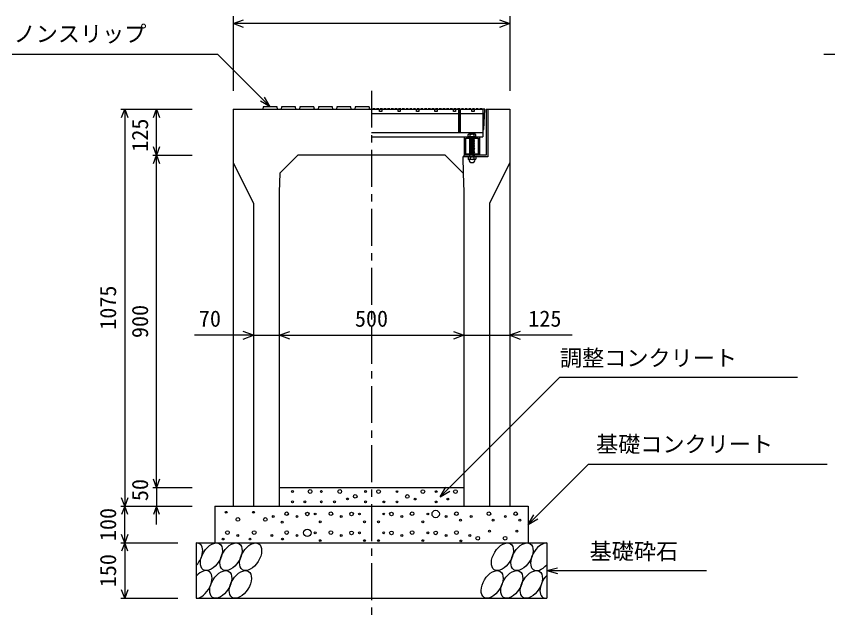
# Model space of a CAD drawing. Units: millimetres, scale not verified. Extents: x -16800 to 16800, y -5940 to 5940.
# Drawn here: x 11837 to 14037, y 2200 to 3826 of the extents above; entities that cross this region are included whole.
import ezdxf
from ezdxf.enums import TextEntityAlignment as Align

# ---------------------------------------------------------------- set-up
doc = ezdxf.new("R2010")
doc.units = ezdxf.units.MM
doc.header["$LTSCALE"] = 20
doc.linetypes.add('CHAIN1', pattern=[8, 5, -1, 1, -1])
doc.linetypes.add('DOTTED', pattern=[1.75, 0.25, -1.5])
for name, color, linetype, lineweight in [('0-0_DIM', 7, 'Continuous', 25), ('0-2_HATCH', 6, 'Continuous', 25), ('0-5_OUTLINE', 3, 'Continuous', 25)]:
    doc.layers.add(name, color=color, linetype=linetype, lineweight=lineweight)
doc.styles.add('ＭＳ ゴシック', font='')
doc.styles.get('ＭＳ ゴシック').set_extended_font_data('MS Gothic')

msp = doc.modelspace()

# ---------------------------------------------------------------- linework, layer by layer
at = {"layer": '0-0_DIM'}
for p, q in [((12425, 3826.41), (12425, 3624.66)), ((13175, 3806.41), (12425, 3806.41)), ((13175, 3826.41), (13175, 3624.66)), ((11825.9, 3723.38), (12382.79, 3723.38)), ((12525, 3581.16), (12382.79, 3723.38)), ((14025.9, 3723.38), (14582.79, 3723.38)), ((12525, 3581.16), (12499.02, 3596.16)), ((12525, 3581.16), (12510, 3607.14)), ((12120.8, 3574.66), (12314.13, 3574.66)), ((12130.8, 3574.66), (12130.8, 2499.66)), ((12217.46, 3449.66), (12217.46, 3574.66)), ((12207.46, 3449.66), (12314.13, 3449.66)), ((12217.46, 2549.66), (12217.46, 3449.66)), ((12480, 2962.16), (12319.99, 2962.16)), ((12480, 2962.16), (12550, 2962.16)), ((12550, 2962.16), (13050, 2962.16)), ((13050, 2962.16), (13175, 2962.16)), ((13344.31, 2962.16), (13175, 2962.16)), ((13388.65, 2613.32), (13225, 2449.66)), ((13388.65, 2613.32), (14035.53, 2613.32)), ((12207.46, 2549.66), (12314.13, 2549.66)), ((12217.46, 2549.66), (12217.46, 2499.66)), ((12986.32, 2524.66), (13001.32, 2550.64)), ((12986.32, 2524.66), (13012.3, 2539.66)), ((12120.8, 2499.66), (12314.13, 2499.66)), ((12130.8, 2399.66), (12130.8, 2499.66)), ((12217.46, 2449.66), (12217.46, 2499.66)), ((13225, 2449.66), (13240, 2475.64)), ((13225, 2449.66), (13250.98, 2464.66)), ((12120.8, 2399.66), (12275, 2399.66)), ((12130.8, 2399.66), (12130.8, 2249.66)), ((13275, 2324.66), (13303.98, 2332.43)), ((13275, 2324.66), (13708.31, 2324.66)), ((13275, 2324.66), (13303.98, 2316.9)), ((12120.8, 2249.66), (12275, 2249.66))]:
    msp.add_line(p, q, dxfattribs=at)
at = {"layer": '0-0_DIM', "linetype": 'CHAIN1'}
msp.add_line((12800, 3624.66), (12800, 2199.66), dxfattribs=at)
at = {"layer": '0-0_DIM'}
for points in [[(12453.23, 3796.14), (12425.04, 3806.41), (12453.23, 3816.67)], [(13146.85, 3816.67), (13175.04, 3806.41), (13146.85, 3796.14)], [(12122.59, 3552.11), (12130.8, 3574.66), (12139.01, 3552.11)], [(12209.26, 3552.11), (12217.46, 3574.66), (12225.67, 3552.11)], [(12225.67, 3472.22), (12217.46, 3449.66), (12209.26, 3472.22)], [(12209.26, 3427.11), (12217.46, 3449.66), (12225.67, 3427.11)], [(12451.81, 2951.9), (12480, 2962.16), (12451.81, 2972.42)], [(12578.19, 2951.9), (12550, 2962.16), (12578.19, 2972.42)], [(13021.81, 2972.42), (13050, 2962.16), (13021.81, 2951.9)], [(13203.19, 2972.42), (13175, 2962.16), (13203.19, 2951.9)], [(12986.32, 2524.66), (13310.78, 2849.13), (13954.34, 2849.13)], [(12225.67, 2572.22), (12217.46, 2549.66), (12209.26, 2572.22)], [(12139.01, 2522.22), (12130.8, 2499.66), (12122.59, 2522.22)], [(12139.01, 2477.11), (12130.8, 2499.66), (12122.59, 2477.11)], [(12225.67, 2477.11), (12217.46, 2499.66), (12209.26, 2477.11)], [(12139.01, 2422.22), (12130.8, 2399.66), (12122.59, 2422.22)], [(12139.01, 2377.11), (12130.8, 2399.66), (12122.59, 2377.11)], [(12139.01, 2272.22), (12130.8, 2249.66), (12122.59, 2272.22)]]:
    msp.add_lwpolyline(points, dxfattribs=at)
at = {"layer": '0-2_HATCH'}
for p, q in [((12545, 3574.66), (12544, 3581.16)), ((12595, 3574.66), (12594, 3581.16)), ((12645, 3574.66), (12644, 3581.16)), ((12695, 3574.66), (12694, 3581.16)), ((12745, 3574.66), (12744, 3581.16)), ((12795, 3574.66), (12794, 3581.16)), ((13036, 3574.66), (13036, 3511.66)), ((13040.5, 3574.66), (13040.5, 3511.66)), ((13101.5, 3574.66), (13101.5, 3499.66)), ((13111, 3574.66), (13111, 3449.66)), ((13115.5, 3574.66), (13115.5, 3445.16)), ((12800, 3562.66), (13036, 3562.66)), ((13040.5, 3562.66), (13101.5, 3562.66)), ((12800, 3499.66), (13101.5, 3499.66)), ((13052.5, 3449.66), (13052.5, 3499.66)), ((13052.5, 3499.66), (13092.5, 3499.66)), ((13064, 3507.16), (13062, 3505.66)), ((13062, 3499.66), (13062, 3505.66)), ((13083, 3499.66), (13062, 3499.66)), ((13062.33, 3505.94), (13064, 3507.16)), ((13081, 3507.16), (13064, 3507.16)), ((13066, 3499.66), (13079, 3499.66)), ((13066, 3498.66), (13067, 3499.66)), ((13067, 3497.66), (13066, 3498.66)), ((13067, 3499.66), (13067, 3505.66)), ((13078, 3499.66), (13078, 3505.66)), ((13078, 3498.66), (13079, 3499.66)), ((13079, 3497.66), (13078, 3498.66)), ((13082.67, 3505.94), (13081, 3507.16)), ((13083, 3499.66), (13083, 3505.66)), ((13092.5, 3499.66), (13092.5, 3449.66)), ((13055.7, 3452.86), (13055.7, 3496.46)), ((13055.7, 3496.46), (13089.3, 3496.46)), ((13066, 3496.66), (13067, 3497.66)), ((13067, 3495.66), (13066, 3496.66)), ((13066, 3494.66), (13067, 3495.66)), ((13079, 3495.66), (13066, 3494.66)), ((13067, 3493.66), (13066, 3494.66)), ((13066, 3492.66), (13067, 3493.66)), ((13079, 3493.66), (13066, 3492.66)), ((13067, 3491.66), (13066, 3492.66)), ((13066, 3490.66), (13067, 3491.66)), ((13079, 3491.66), (13066, 3490.66)), ((13067, 3489.66), (13066, 3490.66)), ((13066, 3488.66), (13067, 3489.66)), ((13079, 3489.66), (13066, 3488.66)), ((13067, 3487.66), (13066, 3488.66)), ((13079, 3487.66), (13066, 3486.66)), ((13066, 3486.66), (13067, 3487.66)), ((13079, 3485.66), (13066, 3484.66)), ((13067, 3483.66), (13066, 3484.66)), ((13079, 3483.66), (13066, 3482.66)), ((13066, 3482.66), (13067, 3483.66)), ((13067, 3481.66), (13066, 3482.66)), ((13079, 3481.66), (13066, 3480.66)), ((13066, 3480.66), (13067, 3481.66)), ((13067, 3479.66), (13066, 3480.66)), ((13079, 3479.66), (13066, 3478.66)), ((13066, 3478.66), (13067, 3479.66)), ((13067, 3477.66), (13066, 3478.66)), ((13079, 3477.66), (13066, 3476.66)), ((13066, 3476.66), (13067, 3477.66)), ((13067, 3475.66), (13066, 3476.66)), ((13078, 3494.66), (13079, 3495.66)), ((13079, 3493.66), (13078, 3494.66)), ((13078, 3492.66), (13079, 3493.66)), ((13079, 3491.66), (13078, 3492.66)), ((13078, 3490.66), (13079, 3491.66)), ((13079, 3489.66), (13078, 3490.66)), ((13078, 3486.66), (13079, 3487.66)), ((13079, 3485.66), (13078, 3486.66)), ((13078, 3484.66), (13079, 3485.66)), ((13079, 3483.66), (13078, 3484.66)), ((13078, 3482.66), (13079, 3483.66)), ((13078, 3482.66), (13079, 3481.66)), ((13078, 3480.66), (13079, 3481.66)), ((13078, 3480.66), (13079, 3479.66)), ((13078, 3478.66), (13079, 3479.66)), ((13078, 3478.66), (13079, 3477.66)), ((13078, 3476.66), (13079, 3477.66)), ((13078, 3476.66), (13079, 3475.66)), ((13089.3, 3496.46), (13089.3, 3452.86)), ((13079, 3475.66), (13066, 3474.66)), ((13066, 3474.66), (13067, 3475.66)), ((13067, 3473.66), (13066, 3474.66)), ((13079, 3473.66), (13066, 3472.66)), ((13066, 3472.66), (13067, 3473.66)), ((13067, 3471.66), (13066, 3472.66)), ((13079, 3471.66), (13066, 3470.66)), ((13066, 3470.66), (13067, 3471.66)), ((13067, 3469.66), (13066, 3470.66)), ((13079, 3469.66), (13066, 3468.66)), ((13066, 3468.66), (13067, 3469.66)), ((13067, 3467.66), (13066, 3468.66)), ((13079, 3467.66), (13066, 3466.66)), ((13066, 3466.66), (13067, 3467.66)), ((13067, 3465.66), (13066, 3466.66)), ((13079, 3465.66), (13066, 3464.66)), ((13066, 3464.66), (13067, 3465.66)), ((13067, 3463.66), (13066, 3464.66)), ((13079, 3463.66), (13066, 3462.66)), ((13066, 3462.66), (13067, 3463.66)), ((13067, 3461.66), (13066, 3462.66)), ((13079, 3461.66), (13066, 3460.66)), ((13066, 3460.66), (13067, 3461.66)), ((13067, 3459.67), (13066, 3460.66)), ((13066, 3458.67), (13067, 3459.67)), ((13079, 3459.66), (13066, 3458.66)), ((13067, 3457.67), (13066, 3458.67)), ((13079, 3457.66), (13066, 3456.66)), ((13066, 3456.66), (13067, 3457.66)), ((13067, 3455.66), (13066, 3456.66)), ((13079, 3455.66), (13066, 3454.66)), ((13066, 3454.66), (13067, 3455.66)), ((13067, 3453.66), (13066, 3454.66)), ((13078, 3474.66), (13079, 3475.66)), ((13078, 3474.66), (13079, 3473.66)), ((13078, 3472.66), (13079, 3473.66)), ((13078, 3472.66), (13079, 3471.66)), ((13078, 3470.66), (13079, 3471.66)), ((13078, 3470.66), (13079, 3469.66)), ((13078, 3468.66), (13079, 3469.66)), ((13078, 3468.66), (13079, 3467.66)), ((13078, 3466.66), (13079, 3467.66)), ((13078, 3466.66), (13079, 3465.66)), ((13078, 3464.66), (13079, 3465.66)), ((13078, 3464.66), (13079, 3463.66)), ((13078, 3462.66), (13079, 3463.66)), ((13078, 3462.66), (13079, 3461.66)), ((13078, 3460.66), (13079, 3461.66)), ((13078, 3460.66), (13079, 3459.66)), ((13078, 3458.66), (13079, 3459.66)), ((13078, 3458.66), (13079, 3457.66)), ((13078, 3456.66), (13079, 3457.66)), ((13078, 3456.66), (13079, 3455.66)), ((13078, 3454.66), (13079, 3455.66)), ((13078, 3454.66), (13079.01, 3453.66)), ((13049.87, 3449.66), (13049.87, 3445.16)), ((13111, 3449.66), (13049.87, 3449.66)), ((13092.5, 3449.66), (13052.5, 3449.66)), ((13089.3, 3452.86), (13055.7, 3452.86)), ((13063.16, 3445.16), (13062.29, 3444.51)), ((13062.29, 3444.51), (13062.29, 3439.33)), ((13063.99, 3438.36), (13062.29, 3439.33)), ((13081.84, 3445.16), (13063.16, 3445.16)), ((13063.99, 3438.04), (13063.99, 3438.36)), ((13081.01, 3438.36), (13063.99, 3438.36)), ((13081.01, 3438.04), (13063.99, 3438.04)), ((13079.01, 3453.66), (13066.01, 3452.66)), ((13066.01, 3452.66), (13067.01, 3453.66)), ((13067.01, 3451.66), (13066.01, 3452.66)), ((13066.01, 3450.66), (13067.01, 3451.66)), ((13067.01, 3449.66), (13066.01, 3450.66)), ((13066.01, 3448.66), (13067.01, 3449.66)), ((13067.01, 3447.66), (13066.01, 3448.66)), ((13066.01, 3446.65), (13067.01, 3447.65)), ((13067.01, 3445.65), (13066.01, 3446.65)), ((13066.53, 3445.16), (13067.01, 3445.65)), ((13067.4, 3444.51), (13067.4, 3439.33)), ((13077.6, 3444.51), (13077.6, 3439.33)), ((13078.01, 3452.66), (13079.01, 3453.66)), ((13078.01, 3452.66), (13079.01, 3451.66)), ((13078.01, 3450.66), (13079.01, 3451.66)), ((13078.01, 3450.66), (13079.01, 3449.65)), ((13078.01, 3448.65), (13079.01, 3449.65)), ((13078.01, 3448.65), (13079.01, 3447.65)), ((13078.01, 3446.65), (13079.01, 3447.65)), ((13078.01, 3446.65), (13079.01, 3445.65)), ((13078.53, 3445.16), (13079.01, 3445.65)), ((13081.01, 3438.36), (13082.71, 3439.33)), ((13081.01, 3438.04), (13081.01, 3438.36)), ((13081.84, 3445.16), (13082.71, 3444.51)), ((13082.71, 3444.51), (13082.71, 3439.33))]:
    msp.add_line(p, q, dxfattribs=at)
at = {"layer": '0-2_HATCH', "linetype": 'DOTTED'}
for p, q in [((13079, 3499.66), (13066, 3498.66)), ((13079, 3497.66), (13066, 3496.66)), ((13079.01, 3451.66), (13066.01, 3450.66)), ((13079.01, 3449.66), (13066.01, 3448.66)), ((13079.01, 3447.65), (13066.01, 3446.65)), ((13066.53, 3445.16), (13078.53, 3445.16)), ((13079.01, 3445.65), (13072.67, 3445.16))]:
    msp.add_line(p, q, dxfattribs=at)
at = {"layer": '0-2_HATCH'}
for points in [[(12544, 3581.16), (12506, 3581.16), (12505, 3574.66)], [(12594, 3581.16), (12556, 3581.16), (12555, 3574.66)], [(12644, 3581.16), (12606, 3581.16), (12605, 3574.66)], [(12694, 3581.16), (12656, 3581.16), (12655, 3574.66)], [(12744, 3581.16), (12706, 3581.16), (12705, 3574.66)], [(12794, 3581.16), (12756, 3581.16), (12755, 3574.66)], [(12800, 3574.66), (13036, 3574.66), (13040.5, 3574.66), (13101.5, 3574.66)], [(12809.5, 3574.66), (12809.5, 3575.36), (12803.5, 3575.36), (12803.5, 3574.66)], [(12819.5, 3574.66), (12819.5, 3575.36), (12813.5, 3575.36), (12813.5, 3574.66)], [(12829.5, 3574.66), (12829.5, 3575.36), (12823.5, 3575.36), (12823.5, 3574.66)], [(12839.5, 3574.66), (12839.5, 3575.36), (12833.5, 3575.36), (12833.5, 3574.66)], [(12849.5, 3574.66), (12849.5, 3575.36), (12843.5, 3575.36), (12843.5, 3574.66)], [(12859.5, 3574.66), (12859.5, 3575.36), (12853.5, 3575.36), (12853.5, 3574.66)], [(12869.5, 3574.66), (12869.5, 3575.36), (12863.5, 3575.36), (12863.5, 3574.66)], [(12879.5, 3574.66), (12879.5, 3575.36), (12873.5, 3575.36), (12873.5, 3574.66)], [(12889.5, 3574.66), (12889.5, 3575.36), (12883.5, 3575.36), (12883.5, 3574.66)], [(12899.5, 3574.66), (12899.5, 3575.36), (12893.5, 3575.36), (12893.5, 3574.66)], [(12909.5, 3574.66), (12909.5, 3575.36), (12903.5, 3575.36), (12903.5, 3574.66)], [(12919.5, 3574.66), (12919.5, 3575.36), (12913.5, 3575.36), (12913.5, 3574.66)], [(12929.5, 3574.66), (12929.5, 3575.36), (12923.5, 3575.36), (12923.5, 3574.66)], [(12939.5, 3574.66), (12939.5, 3575.36), (12933.5, 3575.36), (12933.5, 3574.66)], [(12949.5, 3574.66), (12949.5, 3575.36), (12943.5, 3575.36), (12943.5, 3574.66)], [(12959.5, 3574.66), (12959.5, 3575.36), (12953.5, 3575.36), (12953.5, 3574.66)], [(12969.5, 3574.66), (12969.5, 3575.36), (12963.5, 3575.36), (12963.5, 3574.66)], [(12979.5, 3574.66), (12979.5, 3575.36), (12973.5, 3575.36), (12973.5, 3574.66)], [(12989.5, 3574.66), (12989.5, 3575.36), (12983.5, 3575.36), (12983.5, 3574.66)], [(12999.5, 3574.66), (12999.5, 3575.36), (12993.5, 3575.36), (12993.5, 3574.66)], [(13009.5, 3574.66), (13009.5, 3575.36), (13003.5, 3575.36), (13003.5, 3574.66)], [(13019.5, 3574.66), (13019.5, 3575.36), (13013.5, 3575.36), (13013.5, 3574.66)], [(13029.5, 3574.66), (13029.5, 3575.36), (13023.5, 3575.36), (13023.5, 3574.66)], [(13039.5, 3574.66), (13039.5, 3575.36), (13033.5, 3575.36), (13033.5, 3574.66)], [(13049.5, 3574.66), (13049.5, 3575.36), (13043.5, 3575.36), (13043.5, 3574.66)], [(13059.5, 3574.66), (13059.5, 3575.36), (13053.5, 3575.36), (13053.5, 3574.66)], [(13069.5, 3574.66), (13069.5, 3575.36), (13063.5, 3575.36), (13063.5, 3574.66)], [(13079.5, 3574.66), (13079.5, 3575.36), (13073.5, 3575.36), (13073.5, 3574.66)], [(13089.5, 3574.66), (13089.5, 3575.36), (13083.5, 3575.36), (13083.5, 3574.66)], [(13099.5, 3574.66), (13099.5, 3575.36), (13093.5, 3575.36), (13093.5, 3574.66)], [(12800, 3511.66), (13036, 3511.66), (13040.5, 3511.66), (13101.5, 3511.66)], [(13066, 3484.66), (13067, 3485.66), (13066, 3486.66)], [(13079, 3495.66), (13078, 3496.66), (13079, 3497.66)], [(13079, 3487.66), (13078, 3488.66), (13079, 3489.66)], [(13115.5, 3445.16), (13047.61, 3445.16), (13048.72, 3400.94)]]:
    msp.add_lwpolyline(points, dxfattribs=at)
for points in [[(12822, 3574.66), (12828, 3574.66), (12828, 3568.66), (12822, 3568.66)], [(12872, 3574.66), (12878, 3574.66), (12878, 3568.66), (12872, 3568.66)], [(12922, 3574.66), (12928, 3574.66), (12928, 3568.66), (12922, 3568.66)], [(12972, 3574.66), (12978, 3574.66), (12978, 3568.66), (12972, 3568.66)], [(13022, 3574.66), (13028, 3574.66), (13028, 3568.66), (13022, 3568.66)], [(13036, 3574.66), (13036, 3511.66), (13040.5, 3511.66), (13040.5, 3574.66)], [(13072, 3574.66), (13078, 3574.66), (13078, 3568.66), (13072, 3568.66)], [(13107.5, 3574.66), (13101.5, 3574.66), (13101.5, 3519.66), (13104.5, 3519.66)]]:
    msp.add_lwpolyline(points, close=True, dxfattribs=at)
for centre, radius in [((12585.79, 2538.97), 2.5), ((12633.52, 2538.97), 5), ((12663.97, 2538.97), 2.5), ((12713.88, 2538.97), 5), ((12755.93, 2525.84), 5), ((12783.97, 2538.97), 2.5), ((12819.13, 2538.69), 5), ((12869.04, 2538.69), 2.5), ((12897.08, 2525.56), 5), ((12939.13, 2538.69), 5), ((12975.36, 2538.69), 2.5), ((13027.57, 2538.69), 5), ((12585.79, 2510.96), 2.5), ((12619.5, 2510.96), 2.5), ((12663.97, 2510.96), 2.5), ((12699.86, 2510.96), 2.5), ((12734.9, 2518.84), 2.5), ((12783.97, 2510.96), 2.5), ((12833.15, 2510.68), 2.5), ((12869.04, 2510.68), 2.5), ((12918.11, 2518.56), 2.5), ((12975.36, 2510.68), 2.5), ((13006.54, 2518.56), 2.5), ((12973.96, 2478.03), 10), ((12405.74, 2482.68), 2.5), ((12437.78, 2463.4), 5), ((12480.08, 2482.68), 2.5), ((12512.12, 2463.4), 5), ((12533.69, 2471.03), 2.5), ((12569.97, 2478.9), 5), ((12598.01, 2471.03), 2.5), ((12626.04, 2478.03), 5), ((12647.07, 2478.03), 2.5), ((12689.97, 2478.9), 5), ((12718.01, 2471.03), 2.5), ((12746.04, 2478.03), 5), ((12767.07, 2478.03), 2.5), ((12832.93, 2478.03), 2.5), ((12853.96, 2478.03), 5), ((12881.99, 2471.03), 2.5), ((12910.03, 2478.9), 5), ((12952.93, 2478.03), 2.5), ((13001.99, 2471.03), 2.5), ((13030.03, 2478.9), 5), ((13069.94, 2471.03), 2.5), ((13118.12, 2478.9), 5), ((13162.73, 2471.03), 2.5), ((13190.77, 2478.9), 5), ((12557.55, 2456.11), 2.5), ((12661.09, 2457.02), 2.5), ((12781.09, 2457.02), 2.5), ((12818.91, 2457.02), 2.5), ((12938.91, 2457.02), 2.5), ((13041.37, 2461.34), 2.5), ((13129.46, 2461.34), 2.5), ((13202.11, 2461.34), 2.5), ((12409.23, 2427.72), 5), ((12437.27, 2419.84), 2.5), ((12481.88, 2427.72), 5), ((12530.06, 2419.84), 2.5), ((12569.97, 2427.72), 5), ((12598.01, 2419.84), 2.5), ((12626.04, 2426.84), 10), ((12647.07, 2426.84), 2.5), ((12689.97, 2427.72), 5), ((12718.01, 2419.84), 2.5), ((12746.04, 2426.84), 5), ((12767.07, 2426.84), 2.5), ((12832.93, 2426.84), 2.5), ((12853.96, 2426.84), 5), ((12881.99, 2419.84), 2.5), ((12910.03, 2427.72), 5), ((12952.93, 2426.84), 2.5), ((12973.96, 2426.84), 5), ((13001.99, 2419.84), 2.5), ((13030.03, 2427.72), 5), ((13066.31, 2419.84), 2.5), ((13119.92, 2431.49), 2.5), ((13194.26, 2431.49), 2.5), ((12397.89, 2410.15), 2.5), ((12470.54, 2410.15), 2.5), ((12558.63, 2410.15), 2.5), ((12661.09, 2405.83), 2.5), ((12781.09, 2405.83), 2.5), ((12818.91, 2405.83), 2.5), ((12938.91, 2405.83), 2.5), ((13042.45, 2404.92), 2.5), ((13087.88, 2412.21), 5), ((13162.22, 2412.21), 5)]:
    msp.add_circle(centre, radius, dxfattribs=at)
for centre, radius, start, end in [((13064.5, 3503.04), 3.62, 46.39563, 133.60437), ((13072.5, 3491.04), 15.62, 69.39075, 110.60925), ((13080.5, 3503.04), 3.62, 46.39563, 133.60437), ((13064.85, 3439.82), 5.35, 61.49832, 118.50684), ((13064.85, 3444.03), 5.35, 241.49843, 298.50089), ((13072.5, 3438.04), 8.19, 180, 359.99995), ((13072.5, 3424.75), 20.42, 75.52621, 104.47362), ((13072.5, 3459.1), 20.42, 255.52638, 284.47374), ((13080.15, 3439.82), 5.35, 61.49231, 118.50169), ((13080.15, 3444.03), 5.35, 241.49989, 298.5)]:
    msp.add_arc(centre, radius, start, end, dxfattribs=at)
for centre, start_param, end_param in [((12312.64, 2362.14), 4.385593, 6.6745444), ((13261.14, 2362.14), 0.3357715, 4.4411806), ((12337.96, 2287.15), 3.5111464, 7.548991), ((13286.46, 2287.15), 1.2110787, 3.5658734)]:
    msp.add_ellipse(centre, major_axis=(21.81, 35.31), ratio=0.5792, start_param=start_param, end_param=end_param, dxfattribs=at)
for centre in [(12365.84, 2362.14), (12419.05, 2362.14), (12472.26, 2362.14), (13154.72, 2362.14), (13207.93, 2362.14), (12391.16, 2287.15), (12444.37, 2287.15), (13126.84, 2287.15), (13180.04, 2287.15), (13233.25, 2287.15)]:
    msp.add_ellipse(centre, major_axis=(21.81, 35.31), ratio=0.5792, dxfattribs=at)
at = {"layer": '0-5_OUTLINE'}
for p, q in [((12425, 3574.66), (12800, 3574.66)), ((12425, 3574.66), (12425, 2499.66)), ((13111, 3574.66), (13175, 3574.66)), ((13175, 3574.66), (13175, 2499.66)), ((13000, 3449.66), (13048.72, 3400.94)), ((12425, 3429.66), (12480, 3319.66)), ((13175, 3429.66), (13120, 3319.66)), ((12551.28, 3400.94), (12550, 3349.66)), ((13048.72, 3400.94), (13050, 3349.66)), ((12550, 3349.66), (12550, 2499.66)), ((13050, 3349.66), (13050, 2499.66)), ((12480, 3319.66), (12480, 2499.66)), ((13120, 3319.66), (13120, 2499.66)), ((12550, 2549.66), (13050, 2549.66)), ((12375, 2499.66), (12375, 2399.66)), ((12375, 2499.66), (13225, 2499.66)), ((12425, 2499.66), (12550, 2499.66)), ((13050, 2499.66), (13175, 2499.66)), ((13225, 2499.66), (13225, 2399.66)), ((12325, 2399.66), (12325, 2249.66)), ((12325, 2399.66), (13275, 2399.66)), ((13275, 2399.66), (13275, 2249.66)), ((12325, 2249.66), (13275, 2249.66))]:
    msp.add_line(p, q, dxfattribs=at)
msp.add_lwpolyline([(13000, 3449.66), (12600, 3449.66), (12551.28, 3400.94)], dxfattribs=at)

# ---------------------------------------------------------------- texts
at = {"layer": '0-0_DIM', "style": 'ＭＳ ゴシック'}
for s, p in [('ノンスリップ', (11829.75, 3743.55)), ('70', (12331.97, 2972.16)), ('500', (12755, 2972.16)), ('125', (13225.01, 2972.16)), ('調整コンクリート', (13310.78, 2865.55)), ('基礎コンクリート', (13408.65, 2632.05)), ('基礎砕石', (13391.32, 2341.83))]:
    msp.add_text(s, height=43.99, dxfattribs=at).set_placement(p, align=Align.BOTTOM_LEFT)
for s, p in [('125', (12207.46, 3459.41)), ('1075', (12120.8, 2977.16)), ('900', (12207.46, 2954.66)), ('50', (12207.46, 2512.99)), ('100', (12120.8, 2404.66)), ('150', (12120.8, 2279.66))]:
    msp.add_text(s, height=43.99, rotation=90, dxfattribs=at).set_placement(p, align=Align.BOTTOM_LEFT)

doc.saveas('drawing.dxf')
